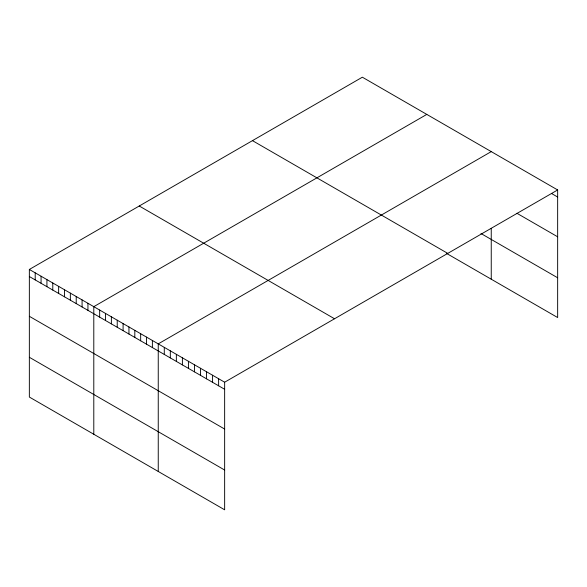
<?xml version="1.0" encoding="UTF-8"?>
<svg xmlns="http://www.w3.org/2000/svg" width="587" height="587" viewBox="0 0 587 587"><rect width="100%" height="100%" fill="white"/><g stroke="black" fill="none" stroke-linecap="round" stroke-linejoin="round"><path stroke-width="0.88" d="M557.65 189.953L224.645 382.21L224.645 509.802L29.35 397.047L29.35 269.455L362.355 77.198L557.65 189.953L557.65 317.545L446.575 253.415M426.8 114.406L93.795 306.663L93.795 434.255M491.246 151.615L158.248 343.872L158.248 471.471M551.611 193.541L557.65 197.027M516.905 213.272L557.65 236.796M480.995 233.516L557.65 277.776M252.461 140.638L447.756 253.393M139.244 206.008L334.539 318.763M29.35 269.455L224.645 382.21M29.35 276.528L224.645 389.284M29.35 316.298L224.645 429.053M29.35 357.278L224.645 470.033M491.246 228.343L491.246 279.214M218.613 378.725L218.613 385.798M212.575 375.24L212.575 382.313M206.536 371.754L206.536 378.828M200.505 368.269L200.505 375.342M194.466 364.784L194.466 371.857M188.427 361.298L188.427 368.372M182.396 357.813L182.396 364.887M176.357 354.328L176.357 361.401M170.318 350.843L170.318 357.916M164.287 347.357L164.287 354.431M152.385 340.489L152.385 347.563M146.53 337.107L146.53 344.18M140.667 333.724L140.667 340.798M134.812 330.342L134.812 337.415M128.949 326.959L128.949 334.032M123.094 323.576L123.094 330.65M117.231 320.194L117.231 327.267M111.376 316.811L111.376 323.885M105.513 313.429L105.513 320.502M99.658 310.046L99.658 317.119M87.94 303.281L87.94 310.354M82.077 299.898L82.077 306.972M76.222 296.516L76.222 303.589M70.359 293.133L70.359 300.206M64.504 289.751L64.504 296.824M58.641 286.368L58.641 293.441M52.786 282.985L52.786 290.059M46.923 279.603L46.923 286.676M41.068 276.22L41.068 283.294M35.205 272.838L35.205 279.911"/></g></svg>
